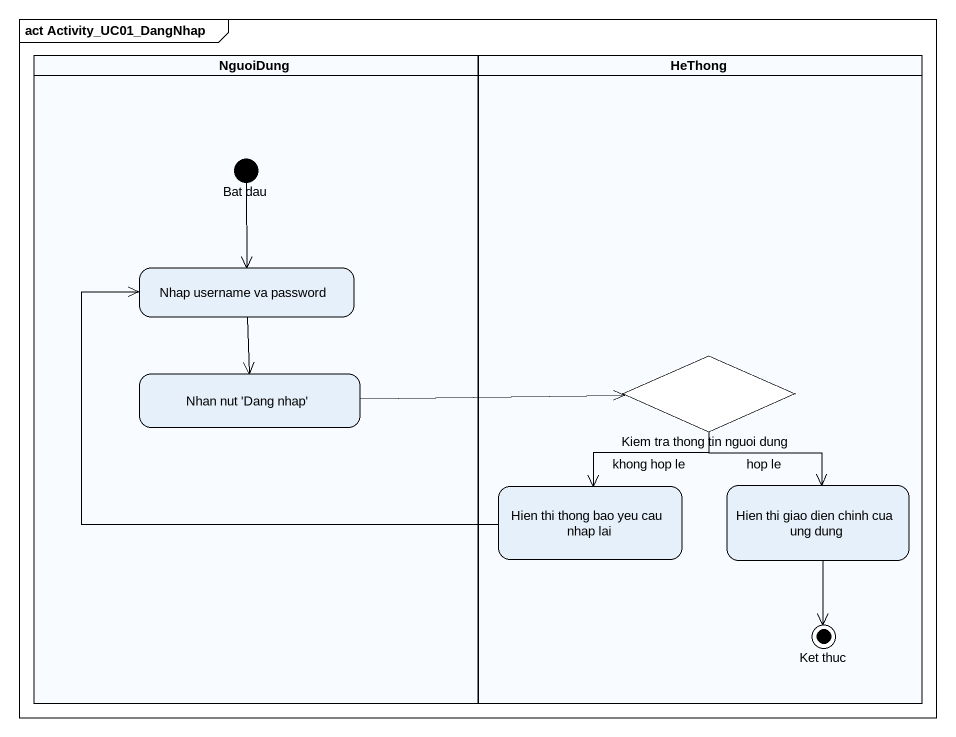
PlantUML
@startuml
mainframe act Activity_UC01_DangNhap
hide empty description
state NguoiDung <<partition>> {
  state "Bat dau" as Bat_dau <<start>>
  state "Nhap username va password" as Nhap_username_va_password
  state "Nhan nut 'Dang nhap'" as Nhan_nut_Dang_nhap
}
state HeThong <<partition>> {
  state "Kiem tra thong tin nguoi dung" as Kiem_tra_thong_tin_nguoi <<choice>>
  state "Hien thi thong bao yeu cau nhap lai" as Hien_thi_thong_bao_yeu_cau
  state "Hien thi giao dien chinh cua ung dung" as Hien_thi_giao_dien_chinh
  state "Ket thuc" as Ket_thuc <<end>>
}
Bat_dau --> Nhap_username_va_password
Nhap_username_va_password --> Nhan_nut_Dang_nhap
Kiem_tra_thong_tin_nguoi --> Hien_thi_thong_bao_yeu_cau : khong hop le
Kiem_tra_thong_tin_nguoi --> Hien_thi_giao_dien_chinh : hop le
Nhan_nut_Dang_nhap -right-> Kiem_tra_thong_tin_nguoi
Hien_thi_thong_bao_yeu_cau -up-> Nhap_username_va_password
Hien_thi_giao_dien_chinh --> Ket_thuc
@enduml
